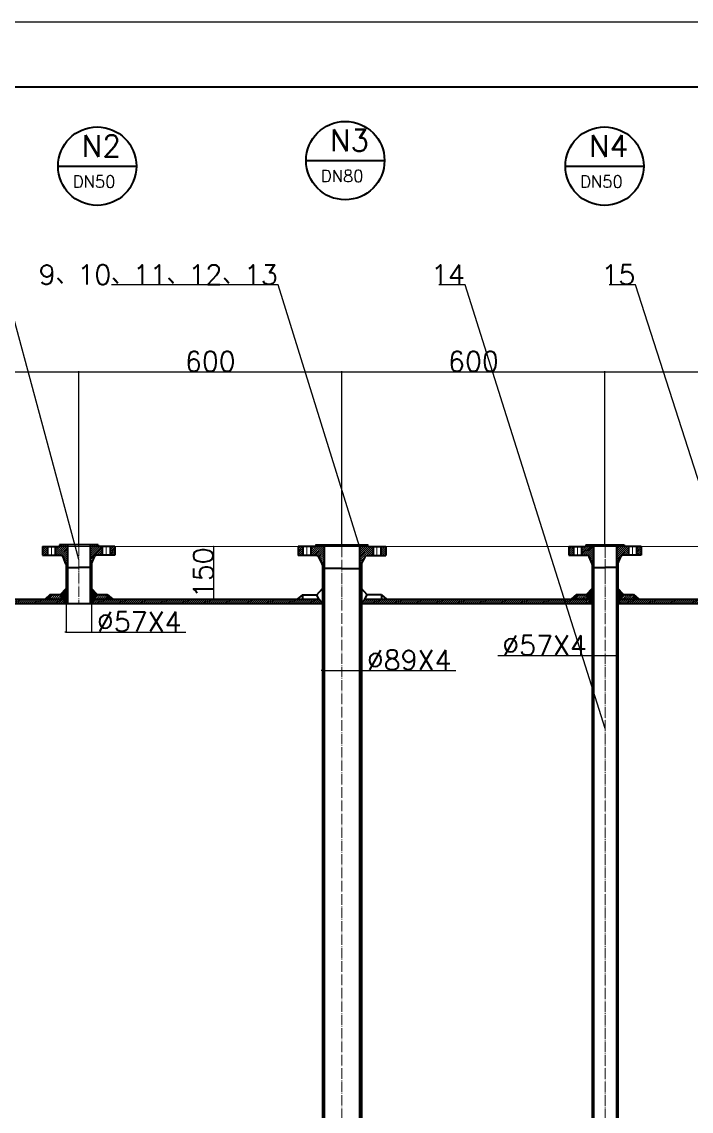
# Model space of a CAD drawing. Extents: x -11028 to 1475, y 2438 to 11279.
# Drawn here: x -8064 to -6537, y 8797 to 11279 of the extents above; entities that cross this region are included whole.
import ezdxf

# ---------------------------------------------------------------- set-up
doc = ezdxf.new("R2010")
doc.units = 0
doc.linetypes.add('ACAD_ISO04W100', pattern=[30.5, 24, -3, 0.5, -3])
doc.layers.get('DEFPOINTS').update_dxf_attribs({"linetype": 'CONTINUOUS', "lineweight": 13})
for name, color, linetype, lineweight in [('1粗实线', 3, 'CONTINUOUS', 40), ('2细实线', 7, 'CONTINUOUS', 25), ('3中心线', 30, 'ACAD_ISO04W100', 20), ('6双点划线', 6, 'CONTINUOUS', 20)]:
    doc.layers.add(name, color=color, linetype=linetype, lineweight=lineweight)
doc.styles.add('ST3', font='txt.shx', dxfattribs={"height": 45, "bigfont": 'intecad.shx'})
doc.dimstyles.get("Standard").update_dxf_attribs({"dimtxt": 0.18, "dimasz": 0.18, "dimexe": 0.18, "dimexo": 0.0625, "dimgap": 0.09, "dimtad": 0, "dimtih": 1, "dimtoh": 1, "dimdec": 4, "dimzin": 0, "dimdsep": 46, "dimtxsty": 'Standard', "dimcen": 0.09, "dimadec": 0, "dimazin": 0, "dimtfac": 1, "dimtdec": 4, "dimtofl": 0, "dimtmove": 0, "dimatfit": 3, "dimfxl": 0, "dimtolj": 1, "dimtzin": 0, "dimarcsym": 0})
doc.dimstyles.new('STANDARD$0', dxfattribs={"dimscale": 5, "dimtxt": 2.5, "dimasz": 2.5, "dimexe": 1.25, "dimexo": 0.625, "dimtad": 1, "dimdec": 4, "dimrnd": 1, "dimdsep": 46, "dimlunit": 6, "dimtxsty": 'Standard', "dimcen": -2.5, "dimadec": 0, "dimazin": 0, "dimtfac": 1, "dimtdec": 4, "dimtmove": 0, "dimatfit": 1, "dimfxl": 0, "dimtolj": 1, "dimtzin": 0, "dimarcsym": 0})

# ---------------------------------------------------------------- blocks, each defined once
blk = doc.blocks.new('*D30')
at = {"layer": '2细实线', "color": 7, "lineweight": -2}
for p, q in [((-7962.7, 10040), (-7962.7, 9887.2)), ((-7904.7, 10040), (-7904.7, 9887.2)), ((-7963.9, 9888.5), (-7965.2, 9888.5)), ((-7962.7, 9888.5), (-7904.7, 9888.5)), ((-7903.4, 9888.5), (-7689.7, 9888.5))]:
    blk.add_line(p, q, dxfattribs=at)
at = {"layer": '2细实线', "color": 7}
for points in [[(-7963.9, 9888.7), (-7963.9, 9888.3), (-7962.7, 9888.5)], [(-7903.4, 9888.7), (-7903.4, 9888.3), (-7904.7, 9888.5)]]:
    blk.add_solid(points, dxfattribs=at)
at = {"layer": 'DEFPOINTS', "color": 0}
for p in [(-7962.7, 10040), (-7904.7, 10040), (-7904.7, 9888.5)]:
    blk.add_point(p, dxfattribs=at)
at = {"layer": '2细实线', "color": 7, "insert": (-7795.9, 9912.2), "char_height": 45, "attachment_point": 5, "style": 'ST3'}
blk.add_mtext('\\A1;%%C57X4', dxfattribs=at)
blk = doc.blocks.new('*D31')
at = {"layer": '2细实线', "color": 7, "lineweight": -2}
for p, q in [((-6762.7, 10040), (-6762.7, 9833.2)), ((-6704.7, 10040), (-6704.7, 9833.2)), ((-6763.9, 9834.5), (-6977.7, 9834.5)), ((-6704.7, 9834.5), (-6762.7, 9834.5)), ((-6703.4, 9834.5), (-6702.2, 9834.5))]:
    blk.add_line(p, q, dxfattribs=at)
at = {"layer": '2细实线', "color": 7}
for points in [[(-6763.9, 9834.7), (-6763.9, 9834.3), (-6762.7, 9834.5)], [(-6703.4, 9834.7), (-6703.4, 9834.3), (-6704.7, 9834.5)]]:
    blk.add_solid(points, dxfattribs=at)
at = {"layer": 'DEFPOINTS', "color": 0}
for p in [(-6762.7, 10040), (-6704.7, 10040), (-6762.7, 9834.5)]:
    blk.add_point(p, dxfattribs=at)
at = {"layer": '2细实线', "color": 7, "insert": (-6871.4, 9858.2), "char_height": 45, "attachment_point": 5, "style": 'ST3'}
blk.add_mtext('\\A1;%%C57X4', dxfattribs=at)
blk = doc.blocks.new('*D32')
at = {"layer": '2细实线', "color": 7, "lineweight": -2}
for p, q in [((-7378.2, 10033.4), (-7378.2, 9799.8)), ((-7289.2, 10039.8), (-7289.2, 9799.8)), ((-7379.4, 9801), (-7380.7, 9801)), ((-7378.2, 9801), (-7289.2, 9801)), ((-7287.9, 9801), (-7074.2, 9801))]:
    blk.add_line(p, q, dxfattribs=at)
at = {"layer": '2细实线', "color": 7}
for points in [[(-7379.4, 9801.2), (-7379.4, 9800.8), (-7378.2, 9801)], [(-7287.9, 9801.2), (-7287.9, 9800.8), (-7289.2, 9801)]]:
    blk.add_solid(points, dxfattribs=at)
at = {"layer": 'DEFPOINTS', "color": 0}
for p in [(-7378.2, 10033.4), (-7289.2, 10039.8), (-7289.2, 9801)]:
    blk.add_point(p, dxfattribs=at)
at = {"layer": '2细实线', "color": 7, "insert": (-7180.4, 9824.8), "char_height": 45, "attachment_point": 5, "style": 'ST3'}
blk.add_mtext('\\A1;%%C89X4', dxfattribs=at)
blk = doc.blocks.new('*D67')
at = {"layer": '2细实线', "color": 7, "linetype": 'ByBlock', "lineweight": -2}
for p, q in [((-8533.7, 10446.8), (-8533.7, 10482.8)), ((-8532.4, 10481.6), (-7934.9, 10481.6)), ((-7933.7, 10083.9), (-7933.7, 10482.8))]:
    blk.add_line(p, q, dxfattribs=at)
at = {"layer": '2细实线', "color": 7, "linetype": 'ByBlock'}
for points in [[(-8532.4, 10481.8), (-8532.4, 10481.3), (-8533.7, 10481.6)], [(-7934.9, 10481.8), (-7934.9, 10481.3), (-7933.7, 10481.6)]]:
    blk.add_solid(points, dxfattribs=at)
at = {"layer": 'DEFPOINTS', "color": 0, "linetype": 'ByBlock'}
for p in [(-7933.7, 10481.6), (-8533.7, 10446.8), (-7933.7, 10083.9)]:
    blk.add_point(p, dxfattribs=at)
at = {"layer": '2细实线', "color": 7, "linetype": 'ByBlock', "insert": (-8233.7, 10505.3), "char_height": 45, "attachment_point": 5, "style": 'ST3'}
blk.add_mtext('\\A1;600', dxfattribs=at)
blk = doc.blocks.new('*D68')
at = {"layer": '2细实线', "color": 7, "linetype": 'ByBlock', "lineweight": -2}
for p, q in [((-7933.7, 10446.8), (-7933.7, 10482.8)), ((-7932.4, 10481.6), (-7334.9, 10481.6)), ((-7333.7, 10083.9), (-7333.7, 10482.8))]:
    blk.add_line(p, q, dxfattribs=at)
at = {"layer": '2细实线', "color": 7, "linetype": 'ByBlock'}
for points in [[(-7932.4, 10481.8), (-7932.4, 10481.3), (-7933.7, 10481.6)], [(-7334.9, 10481.8), (-7334.9, 10481.3), (-7333.7, 10481.6)]]:
    blk.add_solid(points, dxfattribs=at)
at = {"layer": 'DEFPOINTS', "color": 0, "linetype": 'ByBlock'}
for p in [(-7333.7, 10481.6), (-7933.7, 10446.8), (-7333.7, 10083.9)]:
    blk.add_point(p, dxfattribs=at)
at = {"layer": '2细实线', "color": 7, "linetype": 'ByBlock', "insert": (-7633.7, 10505.3), "char_height": 45, "attachment_point": 5, "style": 'ST3'}
blk.add_mtext('\\A1;600', dxfattribs=at)
blk = doc.blocks.new('*D69')
at = {"layer": '2细实线', "color": 7, "linetype": 'ByBlock', "lineweight": -2}
for p, q in [((-7333.7, 10446.8), (-7333.7, 10482.8)), ((-7332.4, 10481.6), (-6734.9, 10481.6)), ((-6733.7, 10083.9), (-6733.7, 10482.8))]:
    blk.add_line(p, q, dxfattribs=at)
at = {"layer": '2细实线', "color": 7, "linetype": 'ByBlock'}
for points in [[(-7332.4, 10481.8), (-7332.4, 10481.3), (-7333.7, 10481.6)], [(-6734.9, 10481.8), (-6734.9, 10481.3), (-6733.7, 10481.6)]]:
    blk.add_solid(points, dxfattribs=at)
at = {"layer": 'DEFPOINTS', "color": 0, "linetype": 'ByBlock'}
for p in [(-6733.7, 10481.6), (-7333.7, 10446.8), (-6733.7, 10083.9)]:
    blk.add_point(p, dxfattribs=at)
at = {"layer": '2细实线', "color": 7, "linetype": 'ByBlock', "insert": (-7033.7, 10505.3), "char_height": 45, "attachment_point": 5, "style": 'ST3'}
blk.add_mtext('\\A1;600', dxfattribs=at)
blk = doc.blocks.new('*D70')
at = {"layer": '2细实线', "color": 7, "linetype": 'ByBlock', "lineweight": -2}
for p, q in [((-6733.7, 10446.8), (-6733.7, 10482.8)), ((-6732.4, 10481.6), (-6134.9, 10481.6)), ((-6133.7, 10083.9), (-6133.7, 10482.8))]:
    blk.add_line(p, q, dxfattribs=at)
at = {"layer": '2细实线', "color": 7, "linetype": 'ByBlock'}
for points in [[(-6732.4, 10481.8), (-6732.4, 10481.3), (-6733.7, 10481.6)], [(-6134.9, 10481.8), (-6134.9, 10481.3), (-6133.7, 10481.6)]]:
    blk.add_solid(points, dxfattribs=at)
at = {"layer": 'DEFPOINTS', "color": 0, "linetype": 'ByBlock'}
for p in [(-6133.7, 10481.6), (-6733.7, 10446.8), (-6133.7, 10083.9)]:
    blk.add_point(p, dxfattribs=at)
at = {"layer": '2细实线', "color": 7, "linetype": 'ByBlock', "insert": (-6433.7, 10505.3), "char_height": 45, "attachment_point": 5, "style": 'ST3'}
blk.add_mtext('\\A1;600', dxfattribs=at)
blk = doc.blocks.new('*D80')
at = {"layer": '1粗实线', "color": 7, "linetype": 'ByBlock', "lineweight": -2}
for p, q in [((-7626.1, 10083.9), (-7627.4, 10083.9)), ((-7626.1, 10082.7), (-7626.1, 9965.2)), ((-7626.1, 9963.9), (-7627.4, 9963.9))]:
    blk.add_line(p, q, dxfattribs=at)
at = {"layer": '1粗实线', "color": 7, "linetype": 'ByBlock'}
for points in [[(-7626.3, 10082.7), (-7625.9, 10082.7), (-7626.1, 10083.9)], [(-7626.3, 9965.2), (-7625.9, 9965.2), (-7626.1, 9963.9)]]:
    blk.add_solid(points, dxfattribs=at)
at = {"layer": 'DEFPOINTS', "color": 0, "linetype": 'ByBlock'}
for p in [(-7626.1, 10083.9), (-7626.1, 9963.9), (-7626.1, 9963.9)]:
    blk.add_point(p, dxfattribs=at)
at = {"layer": '1粗实线', "color": 7, "linetype": 'ByBlock', "insert": (-7649.9, 10023.9), "char_height": 45, "attachment_point": 5, "rotation": 90, "style": 'ST3'}
blk.add_mtext('\\A1;150', dxfattribs=at)

msp = doc.modelspace()

# ---------------------------------------------------------------- hatches: boundary and pattern name
at = {"layer": '2细实线', "linetype": 'ByBlock'}
h = msp.add_hatch(dxfattribs=at)
h.set_pattern_fill('ANSI31', color=256, style=0)
h.paths.add_polyline_path([(-7959.68648, 10087.54884), (-7977.68648, 10087.54884), (-7977.68648, 10083.54884), (-7987.18648, 10083.54884), (-7987.18648, 10063.54884), (-7974.07164, 10063.54884, -0.3066784416), (-7969.42926, 10060.40579), (-7963.04409, 10044.44288, -0.0954145724), (-7962.68648, 10042.58593), (-7962.68648, 10035.54884), (-7959.68648, 10035.54884)])
h.paths.add_polyline_path([(-8005.18648, 10083.54884), (-8016.18648, 10083.54884), (-8016.18648, 10063.54884), (-8005.18648, 10063.54884)])
h.paths.add_polyline_path([(-7880.18648, 10083.54884), (-7889.68648, 10083.54884), (-7889.68648, 10087.54884), (-7907.68648, 10087.54884), (-7907.68648, 10035.54884), (-7904.68648, 10035.54884), (-7904.68648, 10042.58593, -0.0954145724), (-7904.32886, 10044.44288), (-7897.94369, 10060.40579, -0.3066784416), (-7893.30131, 10063.54884), (-7880.18648, 10063.54884)])
h.paths.add_polyline_path([(-7851.18648, 10083.54884), (-7862.18648, 10083.54884), (-7862.18648, 10063.54884), (-7851.18648, 10063.54884)])
h = msp.add_hatch(dxfattribs=at)
h.set_pattern_fill('ANSI31', color=256, style=0)
h.paths.add_polyline_path([(-7374.18648, 10087.36585), (-7393.68648, 10087.36585), (-7393.68648, 10083.36585), (-7404.68648, 10083.36585), (-7404.68648, 10063.36585), (-7391.70865, 10063.36585, -0.2787372063), (-7387.28166, 10060.69002), (-7378.75949, 10044.4573, -0.121453708), (-7378.18648, 10042.13313), (-7378.18648, 10033.36585), (-7374.18648, 10033.36585)])
h.paths.add_polyline_path([(-7422.68648, 10083.36585), (-7433.68648, 10083.36585), (-7433.68648, 10063.36585), (-7422.68648, 10063.36585)])
h.paths.add_polyline_path([(-7262.68648, 10083.36585), (-7273.68648, 10083.36585), (-7273.68648, 10087.36585), (-7293.18648, 10087.36585), (-7293.18648, 10033.36585), (-7289.18648, 10033.36585), (-7289.18648, 10042.13313, -0.121453708), (-7288.61346, 10044.4573), (-7280.09129, 10060.69002, -0.2787372063), (-7275.6643, 10063.36585), (-7262.68648, 10063.36585)])
h.paths.add_polyline_path([(-7233.68648, 10083.36585), (-7244.68648, 10083.36585), (-7244.68648, 10063.36585), (-7233.68648, 10063.36585)])
h.paths.add_polyline_path([(-6771.76926, 9963.51187), (-6771.46836, 9963.90449), (-7280.42745, 9963.90449), (-7280.10369, 9963.48206), (-7288.8053, 9953.90449), (-6763.04056, 9953.90449)])
h = msp.add_hatch(dxfattribs=at)
h.set_pattern_fill('ANSI31', color=256, angle=90, style=0)
edge = h.paths.add_edge_path()
edge.add_line((-7374.18648, 10087.36585), (-7374.18648, 7353.90449))
edge.add_line((-7378.18648, 10042.13313), (-7378.18648, 7163.90449))
h = msp.add_hatch(dxfattribs=at)
h.set_pattern_fill('ANSI31', color=256, angle=90, style=0)
edge = h.paths.add_edge_path()
edge.add_line((-7293.18648, 10087.36585), (-7293.18648, 7353.90449))
edge.add_line((-7289.18648, 10042.13313), (-7289.18648, 7353.90449))
h = msp.add_hatch(dxfattribs=at)
h.set_pattern_fill('ANSI31', color=256, style=0)
h.paths.add_polyline_path([(-6171.76926, 9963.51187), (-6171.46836, 9963.90449), (-6696.46967, 9963.90449), (-6704.39231, 9953.90449), (-6163.04056, 9953.90449)])
h.paths.add_polyline_path([(-6680.18648, 10083.54884), (-6689.68648, 10083.54884), (-6689.68648, 10087.54884), (-6707.68648, 10087.54884), (-6707.68648, 10035.54884), (-6704.68648, 10035.54884), (-6704.68648, 10042.58593, -0.0954145724), (-6704.32886, 10044.44288), (-6697.94369, 10060.40579, -0.3066784416), (-6693.30131, 10063.54884), (-6680.18648, 10063.54884)])
h.paths.add_polyline_path([(-6651.18648, 10083.54884), (-6662.18648, 10083.54884), (-6662.18648, 10063.54884), (-6651.18648, 10063.54884)])
h.paths.add_polyline_path([(-6759.68648, 10087.54884), (-6777.68648, 10087.54884), (-6777.68648, 10083.54884), (-6787.18648, 10083.54884), (-6787.18648, 10063.54884), (-6774.07164, 10063.54884, -0.3066784416), (-6769.42926, 10060.40579), (-6763.04409, 10044.44288, -0.0954145724), (-6762.68648, 10042.58593), (-6762.68648, 10035.54884), (-6759.68648, 10035.54884)])
h.paths.add_polyline_path([(-6805.18648, 10083.54884), (-6816.18648, 10083.54884), (-6816.18648, 10063.54884), (-6805.18648, 10063.54884)])
h.paths.add_polyline_path([(-6897.68648, 10066.36632), (-6755.18648, 10066.36632), (-6755.18648, 9998.86632), (-6897.68648, 9998.86632)], flags=9)
h = msp.add_hatch(dxfattribs=at)
h.set_pattern_fill('ANSI31', color=256, style=0)
h.paths.add_polyline_path([(-6759.68648, 10083.90449), (-6777.68648, 10083.90449), (-6777.68648, 10083.54884), (-6787.18648, 10083.54884), (-6787.18648, 10063.54884), (-6774.07164, 10063.54884, -0.3066784416), (-6769.42926, 10060.40579), (-6763.04409, 10044.44288, -0.0954145724), (-6762.68648, 10042.58593), (-6762.68648, 10035.54884), (-6759.68648, 10035.54884)])
h = msp.add_hatch(dxfattribs=at)
h.set_pattern_fill('ANSI31', color=256, angle=90, style=0)
edge = h.paths.add_edge_path()
edge.add_line((-6759.68648, 10087.54884), (-6759.68648, 7353.90449))
edge.add_line((-6762.68648, 10042.58593), (-6762.68648, 7153.90449))
h = msp.add_hatch(dxfattribs=at)
h.set_pattern_fill('ANSI31', color=256, angle=90, style=0)
edge = h.paths.add_edge_path()
edge.add_line((-6707.68648, 10087.54884), (-6707.68648, 7353.90449))
edge.add_line((-6704.68648, 10042.58593), (-6704.68648, 7353.90449))
h = msp.add_hatch(dxfattribs=at)
h.set_pattern_fill('ANSI31', color=256, style=0)
h.paths.add_polyline_path([(-7959.68648, 10035.54884), (-7962.68648, 10035.54884), (-7962.68648, 9953.90449), (-7959.68648, 9953.90449)])
h.paths.add_polyline_path([(-7904.68648, 10035.54884), (-7907.68648, 10035.54884), (-7907.68648, 9953.90449), (-7904.68648, 9953.90449)])
h = msp.add_hatch(dxfattribs=at)
h.set_pattern_fill('ANSI37', color=256, scale=0.1, style=0)
h.paths.add_polyline_path([(-7998.68648, 9973.90449), (-8010.68391, 9963.90449), (-7998.68648, 9963.90449)])
h.paths.add_polyline_path([(-7962.68648, 9988.0715), (-7975.51703, 9973.90449), (-7970.61111, 9963.53571), (-7962.98064, 9953.90449), (-7962.68648, 9953.90449)])
h.paths.add_polyline_path([(-7891.85592, 9973.90449), (-7904.68648, 9988.0715), (-7904.68648, 9953.90449), (-7904.39231, 9953.90449), (-7896.76184, 9963.53571)])
h.paths.add_polyline_path([(-7868.68648, 9973.90449), (-7868.68648, 9963.90449), (-7856.22544, 9963.90449)])
h = msp.add_hatch(dxfattribs=at)
h.set_pattern_fill('ANSI37', color=256, scale=0.1, style=0)
h.set_pattern_definition([(45, (1200, 0), (-0.224506403, 0.224506403), []), (135, (1200, 0), (-0.224506403, -0.224506403), [])])
h.paths.add_polyline_path([(-6798.68648, 9973.90449), (-6810.68391, 9963.90449), (-6798.68648, 9963.90449)])
h.paths.add_polyline_path([(-6762.68648, 9988.0715), (-6775.51703, 9973.90449), (-6770.61111, 9963.53571), (-6762.98064, 9953.90449), (-6762.68648, 9953.90449)])
h.paths.add_polyline_path([(-6691.85592, 9973.90449), (-6704.68648, 9988.0715), (-6704.68648, 9953.90449), (-6704.39231, 9953.90449), (-6696.76184, 9963.53571)])
h.paths.add_polyline_path([(-6668.68648, 9973.90449), (-6668.68648, 9963.90449), (-6656.22544, 9963.90449)])
h = msp.add_hatch(dxfattribs=at)
h.set_pattern_fill('ANSI31', color=256, style=0)
h.paths.add_polyline_path([(-7970.90328, 9963.90449), (-8504.48825, 9963.90449), (-8512.25594, 9953.90449), (-7962.98064, 9953.90449)])
h.paths.add_polyline_path([(-7386.11111, 9963.41231), (-7385.79842, 9963.90449), (-7896.46967, 9963.90449), (-7904.39231, 9953.90449), (-7378.5784, 9953.90449)])
h = msp.add_hatch(dxfattribs=at)
h.set_pattern_fill('ANSI31', color=256, style=0)
h.paths.add_polyline_path([(-7975.51703, 9973.90449), (-7998.68648, 9973.90449), (-7998.68648, 9963.90449), (-7970.7856, 9963.90449)])
h.paths.add_polyline_path([(-7868.68648, 9973.90449), (-7891.85592, 9973.90449), (-7896.58735, 9963.90449), (-7868.68648, 9963.90449)])
h = msp.add_hatch(dxfattribs=at)
h.set_pattern_fill('ANSI31', color=256, style=0)
h.set_pattern_definition([(45, (1200, 0), (-2.245064, 2.245064), [])])
h.paths.add_polyline_path([(-6775.51703, 9973.90449), (-6798.68648, 9973.90449), (-6798.68648, 9963.90449), (-6770.7856, 9963.90449)])
h.paths.add_polyline_path([(-6668.68648, 9973.90449), (-6691.85592, 9973.90449), (-6696.58735, 9963.90449), (-6668.68648, 9963.90449)])

# ---------------------------------------------------------------- linework, layer by layer
at = {"layer": '1粗实线', "linetype": 'ByBlock'}
for p, q in [((1308.87889, 11130.45115), (-10655.65875, 11130.45115)), ((-7975.51703, 9973.90449), (-7962.68648, 9988.0715)), ((-7891.85592, 9973.90449), (-7904.68648, 9988.0715)), ((-7391.01703, 9973.7811), (-7378.18648, 9987.94811)), ((-7276.35592, 9973.7811), (-7289.18648, 9987.94811)), ((-6775.51703, 9973.90449), (-6762.68648, 9988.0715)), ((-6691.85592, 9973.90449), (-6704.68648, 9988.0715)), ((-8504.97475, 9963.90449), (-7970.7856, 9963.90449)), ((-7998.68648, 9973.90449), (-8010.68391, 9963.90449)), ((-7998.68648, 9973.90449), (-7975.51703, 9973.90449)), ((-7970.61111, 9963.53571), (-7975.51703, 9973.90449)), ((-7962.68648, 9953.53319), (-7970.61111, 9963.53571)), ((-7904.68648, 9953.53319), (-7896.76184, 9963.53571)), ((-7896.76184, 9963.53571), (-7891.85592, 9973.90449)), ((-7896.58735, 9963.90449), (-7385.79842, 9963.90449)), ((-7891.85592, 9973.90449), (-7868.68648, 9973.90449)), ((-7868.68648, 9973.90449), (-7856.22544, 9963.90449)), ((-7423.68648, 9973.7811), (-7435.68391, 9963.7811)), ((-7423.68648, 9973.7811), (-7391.01703, 9973.7811)), ((-7386.11111, 9963.41231), (-7391.01703, 9973.7811)), ((-7378.18648, 9953.4098), (-7386.11111, 9963.41231)), ((-7378.18648, 9953.4098), (-7386.11111, 9963.41231)), ((-7289.18648, 9953.48494), (-7280.10369, 9963.48206)), ((-7289.18648, 9953.4098), (-7281.26184, 9963.41231)), ((-7289.18648, 9953.4098), (-7281.26184, 9963.41231)), ((-7281.26184, 9963.41231), (-7276.35592, 9973.7811)), ((-7280.42745, 9963.90449), (-6771.46836, 9963.90449)), ((-7243.68648, 9973.7811), (-7276.35592, 9973.7811)), ((-7243.68648, 9973.7811), (-7231.68904, 9963.7811)), ((-6798.68648, 9973.90449), (-6810.68391, 9963.90449)), ((-6798.68648, 9973.90449), (-6775.51703, 9973.90449)), ((-6770.61111, 9963.53571), (-6775.51703, 9973.90449)), ((-6771.76926, 9963.51187), (-6762.68648, 9975.36309)), ((-6762.68648, 9953.51476), (-6771.76926, 9963.51187)), ((-6762.68648, 9953.53319), (-6770.61111, 9963.53571)), ((-6696.76184, 9963.53571), (-6704.68648, 9976.00912)), ((-6704.68648, 9953.53319), (-6696.76184, 9963.53571)), ((-6696.99614, 9963.90449), (-6171.46836, 9963.90449)), ((-6696.76184, 9963.53571), (-6691.85592, 9973.90449)), ((-6691.85592, 9973.90449), (-6668.68648, 9973.90449)), ((-6668.68648, 9973.90449), (-6656.22544, 9963.90449)), ((-8871.22211, 9953.90449), (-7378.5784, 9953.90449)), ((-7288.8053, 9953.90449), (-6763.04056, 9953.90449)), ((-6704.39231, 9953.90449), (-6163.04056, 9953.90449))]:
    msp.add_line(p, q, dxfattribs=at)
at = {"layer": '1粗实线'}
for p, q in [((-7981.02973, 10950.26521), (-7802.31122, 10950.26521)), ((-7415.279, 10963.08038), (-7236.56049, 10963.08038)), ((-6824.11525, 10950.26521), (-6645.39674, 10950.26521)), ((-8016.18648, 10083.54884), (-8016.18648, 10063.54884)), ((-8016.18648, 10083.54884), (-7977.68648, 10083.54884)), ((-8005.18648, 10083.54884), (-8005.18648, 10063.54884)), ((-7987.18648, 10083.54884), (-7987.18648, 10063.54884)), ((-7977.68648, 10087.54884), (-7977.68648, 10083.54884)), ((-7889.68648, 10087.54884), (-7977.68648, 10087.54884)), ((-7959.68648, 10087.54884), (-7959.68648, 9953.53224)), ((-7907.68648, 10087.54884), (-7907.68648, 9953.51571)), ((-7889.68648, 10087.54884), (-7889.68648, 10083.54884)), ((-7851.18648, 10083.54884), (-7889.68648, 10083.54884)), ((-7880.18648, 10083.54884), (-7880.18648, 10063.54884)), ((-7862.18648, 10083.54884), (-7862.18648, 10063.54884)), ((-7851.18648, 10083.54884), (-7851.18648, 10063.54884)), ((-7433.68648, 10083.36585), (-7433.68648, 10063.36585)), ((-7393.68648, 10083.36585), (-7433.68648, 10083.36585)), ((-7422.68648, 10083.36585), (-7422.68648, 10063.36585)), ((-7404.68648, 10083.36585), (-7404.68648, 10063.36585)), ((-7393.68648, 10087.36585), (-7273.68648, 10087.36585)), ((-7374.18648, 10087.36585), (-7374.18648, 7353.90449)), ((-7293.18648, 10087.36585), (-7293.18648, 7353.90449)), ((-7273.68648, 10083.36585), (-7233.68648, 10083.36585)), ((-7262.68648, 10083.36585), (-7262.68648, 10063.36585)), ((-7244.68648, 10083.36585), (-7244.68648, 10063.36585)), ((-7233.68648, 10083.36585), (-7233.68648, 10063.36585)), ((-6816.18648, 10083.54884), (-6816.18648, 10063.54884)), ((-6816.18648, 10083.54884), (-6777.68648, 10083.54884)), ((-6805.18648, 10083.54884), (-6805.18648, 10063.54884)), ((-6787.18648, 10083.54884), (-6787.18648, 10063.54884)), ((-6777.68648, 10087.54884), (-6777.68648, 10083.54884)), ((-6777.68648, 10087.54884), (-6689.68648, 10087.54884)), ((-6759.68648, 10087.54884), (-6759.68648, 7353.90449)), ((-6707.68648, 10087.54884), (-6707.68648, 7353.90449)), ((-6689.68648, 10087.54884), (-6689.68648, 10083.54884)), ((-6651.18648, 10083.54884), (-6689.68648, 10083.54884)), ((-6680.18648, 10083.54884), (-6680.18648, 10063.54884)), ((-6662.18648, 10083.54884), (-6662.18648, 10063.54884)), ((-6651.18648, 10083.54884), (-6651.18648, 10063.54884)), ((-8016.18648, 10063.54884), (-7974.07164, 10063.54884)), ((-7963.04409, 10044.44288), (-7969.42926, 10060.40579)), ((-7904.32886, 10044.44288), (-7897.94369, 10060.40579)), ((-7851.18648, 10063.54884), (-7893.30131, 10063.54884)), ((-7391.70865, 10063.36585), (-7433.68648, 10063.36585)), ((-7378.75949, 10044.4573), (-7387.28166, 10060.69002)), ((-7288.61346, 10044.4573), (-7280.09129, 10060.69002)), ((-7275.6643, 10063.36585), (-7233.68648, 10063.36585)), ((-6816.18648, 10063.54884), (-6774.07164, 10063.54884)), ((-6763.04409, 10044.44288), (-6769.42926, 10060.40579)), ((-6704.32886, 10044.44288), (-6697.94369, 10060.40579)), ((-6651.18648, 10063.54884), (-6693.30131, 10063.54884)), ((-7962.68648, 10042.58593), (-7962.68648, 9953.53319)), ((-7962.68648, 10035.54884), (-7933.68648, 10035.54884)), ((-7904.68648, 10035.54884), (-7933.68648, 10035.54884)), ((-7904.68648, 10042.58593), (-7904.68648, 9953.51476)), ((-7378.18648, 10042.13313), (-7378.18648, 7163.90449)), ((-7333.68648, 10033.36585), (-7378.18648, 10033.36585)), ((-7333.68648, 10033.36585), (-7289.18648, 10033.36585)), ((-7289.18648, 10042.13313), (-7289.18648, 7353.90449)), ((-6762.68648, 10042.58593), (-6762.68648, 7153.90449)), ((-6762.68648, 10035.54884), (-6733.68648, 10035.54884)), ((-6704.68648, 10035.54884), (-6733.68648, 10035.54884)), ((-6704.68648, 10042.58593), (-6704.68648, 7353.90449)), ((-7998.68648, 9973.90449), (-7998.68648, 9963.90449)), ((-7868.68648, 9973.90449), (-7868.68648, 9963.90449)), ((-7423.68648, 9973.7811), (-7423.68648, 9963.7811)), ((-7243.68648, 9973.7811), (-7243.68648, 9963.7811)), ((-6798.68648, 9973.90449), (-6798.68648, 9963.90449)), ((-6668.68648, 9973.90449), (-6668.68648, 9963.90449))]:
    msp.add_line(p, q, dxfattribs=at)
for centre in [(-7325.91975, 10963.08038), (-7891.67048, 10950.26521), (-6734.75599, 10950.26521)]:
    msp.add_circle(centre, 89.35925, dxfattribs=at)
for centre, start, end in [((-7974.07164, 10058.54884), 21.80140949, 90), ((-7893.30131, 10058.54884), 90, 158.19859051), ((-7391.70865, 10058.36585), 27.69947281, 90), ((-7275.6643, 10058.36585), 90, 152.30052719), ((-6774.07164, 10058.54884), 21.80140949, 90), ((-6693.30131, 10058.54884), 90, 158.19859051), ((-7967.68648, 10042.58593), 0, 21.80140949), ((-7899.68648, 10042.58593), 158.19859051, 180), ((-7383.18648, 10042.13313), 0, 27.69947281), ((-7284.18648, 10042.13313), 152.30052719, 180), ((-6767.68648, 10042.58593), 0, 21.80140949), ((-6699.68648, 10042.58593), 158.19859051, 180)]:
    msp.add_arc(centre, 5, start, end, dxfattribs=at)
at = {"layer": '2细实线'}
msp.add_lwpolyline([(-11027.77137, 2437.9004), (-11027.77137, 11279.29619), (1475.21258, 11279.29619), (1475.21258, 2437.9004)], close=True, dxfattribs=at)
at = {"layer": '3中心线'}
for p, q in [((-7996.18648, 10083.54884), (-7996.18648, 10063.54884)), ((-7933.68648, 10085.54884), (-7933.68648, 10016.04884)), ((-7871.18648, 10083.54884), (-7871.18648, 10063.54884)), ((-7413.68648, 10083.36585), (-7413.68648, 10063.36585)), ((-7393.68648, 10087.36585), (-7393.68648, 10083.36585)), ((-7333.68648, 10083.39566), (-7333.68648, 9953.57042)), ((-7333.68648, 10083.36585), (-7333.68648, 10015.86585)), ((-7273.68648, 10087.36585), (-7273.68648, 10083.36585)), ((-7253.68648, 10083.36585), (-7253.68648, 10063.36585)), ((-6796.18648, 10083.54884), (-6796.18648, 10063.54884)), ((-6733.68648, 10085.54884), (-6733.68648, 10016.04884)), ((-6733.68648, 10083.42548), (-6733.68648, 7353.90449)), ((-6671.18648, 10083.54884), (-6671.18648, 10063.54884)), ((-7933.68648, 10053.60023), (-7933.68648, 9953.60023)), ((-7933.68648, 10053.60023), (-7933.68648, 9953.60023)), ((-7333.68648, 10053.57042), (-7333.68648, 7163.90449)), ((-6733.68648, 10053.60023), (-6733.68648, 7353.90449)), ((-6733.68648, 10053.60023), (-6733.68648, 7353.90449))]:
    msp.add_line(p, q, dxfattribs=at)
at = {"layer": '6双点划线', "linetype": 'ByBlock'}
msp.add_line((-7977.68648, 10083.90449), (-3818.53914, 10083.90449), dxfattribs=at)

# ---------------------------------------------------------------- texts
at = {"layer": '2细实线', "color": 7, "linetype": 'ByBlock', "style": 'ST3'}
for s, height, p in [('N3', 49.361626, (-7360.70172, 10984.38718)), ('N2', 49.361626, (-7926.45245, 10971.57201)), ('N4', 49.361626, (-6769.53796, 10971.57201)), ('DN50', 27.296477, (-7947.24046, 10901.40711)), ('DN80', 27.296477, (-7381.48973, 10914.22228)), ('DN50', 27.296477, (-6790.32597, 10901.40711))]:
    msp.add_text(s, height=height, dxfattribs=at).set_placement(p)
at = {"layer": '2细实线', "color": 7, "linetype": 'ByBlock', "char_height": 45, "attachment_point": 9, "style": 'ST3'}
for s, insert in [('9、10、11、12、13', (-7479.76795, 10680.47787)), ('14', (-7052.95679, 10680.47787)), ('15', (-6664.45575, 10680.47787))]:
    msp.add_mtext(s, dxfattribs=dict(at, insert=insert))

# ---------------------------------------------------------------- dimensions: what is measured, and where the dimension line sits
at = {"layer": '1粗实线', "linetype": 'ByBlock'}
dim = msp.add_linear_dim(base=(-7626.13164, 9963.90449), p1=(-7626.13164, 10083.90449), p2=(-7626.13164, 9963.90449), angle=90, text='150', dimstyle='STANDARD$0', override={"dimtxt": 0.5, "dimasz": 0.25, "dimexe": 0.25, "dimexo": 0, "dimgap": 0.25, "dimrnd": 0.0005, "dimtxsty": 'ST3', "dimcen": 2.5, "dimclrd": 7, "dimclre": 7, "dimclrt": 7}, dxfattribs=at)
dim.commit()
dim.dimension.update_dxf_attribs({"geometry": '*D80', "text_midpoint": (-7649.88164, 10023.90449)})
at = {"layer": '2细实线', "linetype": 'ByBlock'}
for base, p1, p2, picture, middle in [((-7933.68648, 10481.55026), (-8533.68648, 10446.77133), (-7933.68648, 10083.90449), '*D67', (-8233.68648, 10505.30026)), ((-7333.68648, 10481.55026), (-7933.68648, 10446.77133), (-7333.68648, 10083.90449), '*D68', (-7633.68648, 10505.30026)), ((-6733.68648, 10481.55026), (-7333.68648, 10446.77133), (-6733.68648, 10083.90449), '*D69', (-7033.68648, 10505.30026)), ((-6133.68648, 10481.55026), (-6733.68648, 10446.77133), (-6133.68648, 10083.90449), '*D70', (-6433.68648, 10505.30026))]:
    dim = msp.add_linear_dim(base=base, p1=p1, p2=p2, text='600', dimstyle='STANDARD$0', override={"dimtxt": 0.5, "dimasz": 0.25, "dimexe": 0.25, "dimexo": 0, "dimgap": 0.25, "dimrnd": 0.0005, "dimtxsty": 'ST3', "dimcen": 2.5, "dimclrd": 7, "dimclre": 7, "dimclrt": 7}, dxfattribs=at)
    dim.commit()
    dim.dimension.update_dxf_attribs({"geometry": picture, "text_midpoint": middle})
at = {"layer": '2细实线'}
for base, p1, p2, text, picture, middle in [((-7904.68648, 9888.49353), (-7962.68648, 10040.00321), (-7904.68648, 10040.00321), '%%C57X4', '*D30', (-7795.93648, 9888.49353)), ((-7289.18648, 9801.02063), (-7378.18648, 10033.36585), (-7289.18648, 10039.82022), '%%C89X4', '*D32', (-7180.43648, 9801.02063))]:
    dim = msp.add_linear_dim(base=base, p1=p1, p2=p2, text=text, dimstyle='STANDARD$0', override={"dimtxt": 0.5, "dimasz": 0.25, "dimexe": 0.25, "dimexo": 0, "dimgap": 0.25, "dimrnd": 0.0005, "dimtxsty": 'ST3', "dimcen": 2.5, "dimclrd": 7, "dimclre": 7, "dimclrt": 7}, dxfattribs=at)
    dim.commit()
    dim.dimension.update_dxf_attribs({"geometry": picture, "text_midpoint": middle, "dimtype": 160})
dim = msp.add_linear_dim(base=(-6762.68648, 9834.48145), p1=(-6704.68648, 10040.00321), p2=(-6762.68648, 10040.00321), angle=180, text='%%C57X4', dimstyle='STANDARD$0', override={"dimtxt": 0.5, "dimasz": 0.25, "dimexe": 0.25, "dimexo": 0, "dimgap": 0.25, "dimrnd": 0.0005, "dimtxsty": 'ST3', "dimcen": 2.5, "dimclrd": 7, "dimclre": 7, "dimclrt": 7}, dxfattribs=at)
dim.commit()
dim.dimension.update_dxf_attribs({"geometry": '*D31', "text_midpoint": (-6871.43648, 9834.48145), "dimtype": 160})

# ---------------------------------------------------------------- leaders
at = {"layer": '2细实线', "linetype": 'ByBlock', "annotation_type": 0, "has_hookline": 1, "hookline_direction": 1}
for points, text_width in [([(-7933.68648, 10053.60023), (-8101.92585, 10680.22787), (-8102.17585, 10680.22787)], 217.69231), ([(-7293.18648, 10083.90449), (-7479.26795, 10680.22787), (-7479.51795, 10680.22787)], 379.03846), ([(-6733.68648, 9668.89481), (-7052.45679, 10680.22787), (-7052.70679, 10680.22787)], 60), ([(-6434.23225, 9963.90449), (-6663.95575, 10680.22787), (-6664.20575, 10680.22787)], 60)]:
    msp.add_leader(points, dimstyle='Standard', override={"dimtxt": 0.5, "dimasz": 0.25, "dimexe": 0.25, "dimexo": 0, "dimgap": 0.25, "dimtad": 1, "dimrnd": 0.0005, "dimzin": 8, "dimlunit": 6, "dimtxsty": 'ST3', "dimcen": 2.5, "dimclrd": 7, "dimclre": 7, "dimclrt": 7, "dimtofl": 1}, dxfattribs=dict(at, text_width=text_width))

doc.saveas('drawing.dxf')
